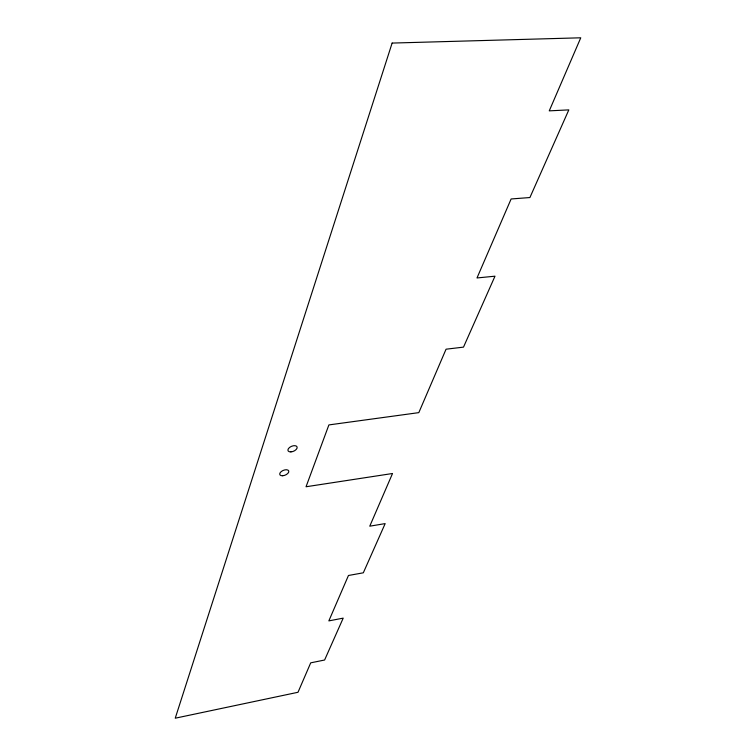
<?xml version="1.0" encoding="UTF-8"?>
<svg xmlns="http://www.w3.org/2000/svg" width="756" height="756" viewBox="0 0 756 756"><rect width="100%" height="100%" fill="white"/><g stroke="black" fill="none" stroke-linecap="round" stroke-linejoin="round"><path stroke-width="1.13" d="M392.128 43.073L175.241 718.2L298.006 692.279L310.716 662.842L324.607 660.016L343.205 618.125L328.841 620.893L348.459 575.486L363.324 572.802L385.163 523.606L369.76 526.185L392.525 473.502L306.038 486.76L328.888 424.919L418.815 412.634L446.059 349.196L463.504 347.127L494.991 276.186L476.998 277.962L511.122 198.97L529.909 197.543L568.824 109.885L549.253 110.858L580.759 37.8L392.128 43.073M282.687 475.751A4.819 2.57 -22.7 0 0 288.745 471.007A4.819 2.57 -22.7 0 0 281.336 471.498A4.819 2.57 -22.7 0 0 282.687 475.751M290.918 451.899A4.905 2.674 -23.1 0 0 297.108 447.013A4.905 2.674 -23.1 0 0 289.576 447.448A4.905 2.674 -23.1 0 0 290.918 451.899"/></g></svg>
